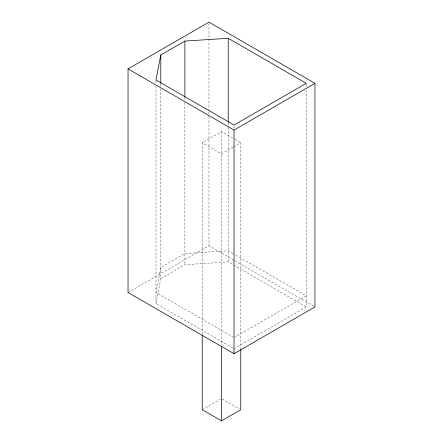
<?xml version="1.0" encoding="UTF-8"?>
<svg xmlns="http://www.w3.org/2000/svg" width="443" height="443" viewBox="0 0 443 443"><rect width="100%" height="100%" fill="white"/><g stroke="black" fill="none" stroke-linecap="round" stroke-linejoin="round"><path stroke-width="0.33" stroke-dasharray="2.21 1.66" d="M232.835 347.999L155.98 303.632L160.798 278.597L160.798 88.888M202.229 334.321L202.229 142.707L221.5 131.582L234.347 138.997M233.179 147.093L221.5 153.832L202.229 142.707M233.766 146.755L240.77 142.707L240.77 348.851M128.038 292.507L208.974 245.776L234.125 260.296M160.798 278.597L184.886 264.692L228.245 261.907L233.012 264.659M234.026 337.56L306.29 295.841L233.605 253.878M234.026 348.691L306.29 306.966L306.29 89.569M202.229 409.725L220.332 399.27M234.928 139.335L240.77 142.707M233.012 253.534L228.245 250.782L184.886 253.568L160.798 267.472L155.98 292.502L232.835 336.874M234.724 260.645L313.766 306.279M233.605 265.003L306.29 306.966M222.081 398.938L239.602 409.05M306.29 84.032L306.29 86.8M234.026 125.751L234.026 129.212M228.245 122.728L228.245 126.881M228.245 127.573L228.245 261.907M221.5 131.582L221.5 344.759M208.974 23.529L208.974 111.187M208.974 111.88L208.974 116.016M208.974 116.708L208.974 245.776M184.886 97.825L184.886 99.902M184.886 102.671L184.886 264.692M160.798 84.043L160.798 86.119M155.98 80.692L155.98 83.461M155.98 86.23L155.98 303.632"/><path stroke-width="0.66" d="M160.798 54.971L155.98 80L234.026 125.059L306.29 83.339L228.245 38.281L184.886 41.066L160.798 54.971L160.798 83.35M128.038 68.875L208.974 22.15L314.962 83.339L314.962 306.966L234.026 353.697L128.038 292.507L128.038 68.875L234.026 130.07L314.962 83.339M202.229 335.013L202.229 409.725L221.5 420.85L240.77 409.725L240.77 349.544M234.026 130.07L234.026 353.697M228.245 38.281L228.245 122.035M221.5 346.138L221.5 420.85M184.886 41.066L184.886 97.133"/></g></svg>
